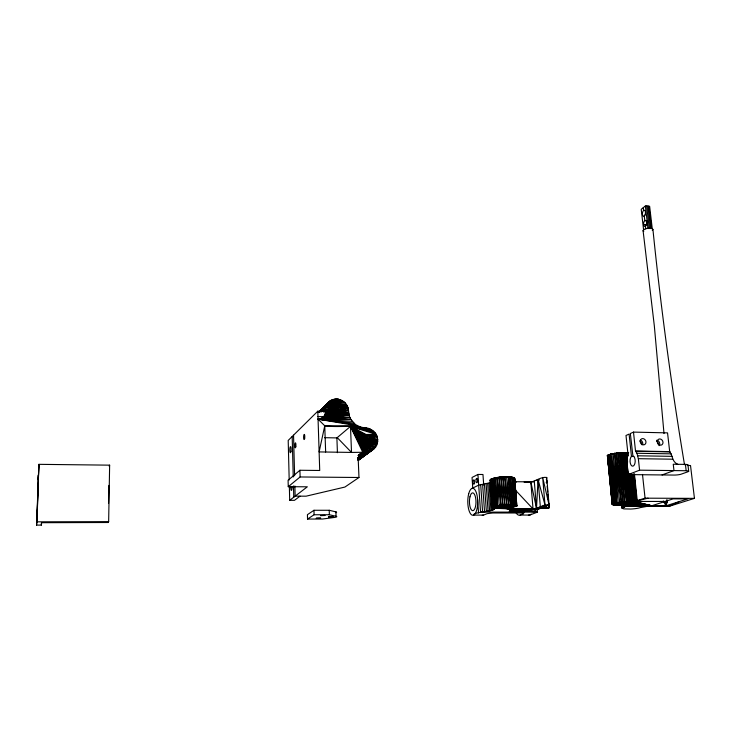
<?xml version="1.0" encoding="UTF-8"?>
<svg xmlns="http://www.w3.org/2000/svg" width="731" height="731" viewBox="0 0 731 731"><rect width="100%" height="100%" fill="white"/><g stroke="black" fill="none" stroke-linecap="round" stroke-linejoin="round"><path stroke-width="1.1" d="M108.553 503.385L108.864 485.384M108.654 521.651L109.632 465.154L38.907 464.34L36.55 525.114L41.329 525.096L41.694 522.692L108.225 522.51L108.654 521.651L36.961 521.833L36.55 525.114M545.554 505.825L545.509 507.716C533.255 506.528 521.34 514.249 509.196 511.252C511.188 509.745 527.261 507.113 524.767 511.563L520.646 512.12M41.329 525.096L41.402 522.839M36.879 522.537L38.816 465.236M36.961 521.833L38.907 464.34M324.5 437.677L336.89 437.915L350.487 426.401L362.878 443.269L374.455 448.368L358.537 460.119L373.029 449.538C379.17 445.499 379.042 435.923 373.678 431.281C359.296 423.267 340.463 428.138 324.756 425.817L318.058 419.165L350.944 419.457L355.449 424.547L361.461 427.525M38.314 477.681C37.93 485.658 38.642 469.201 38.25 477.252M498.917 505.815L499.081 508.018L492.347 507.716L490.236 479.856C497.281 476.265 507.022 475.918 514.633 478.092L516.844 505.916L506.446 507.835L493.471 508.2L509.571 508.895C521.212 503.092 494.832 504.664 492.228 507.442C501.265 511.499 472.528 511.526 473.597 515.117L483.593 515.099L487.01 513.674L492.657 512.988L521.477 512.979L523.698 513.646L520.052 515.063A13.322 5.391 89.3 0 1 516.013 512.678M376.611 445.38L366.542 444.85C372.472 445.06 372.883 435.877 367.41 434.689C356.07 433.611 363.636 448.057 367.821 451.329L373.029 449.538L365.217 444.649L375.661 446.979L371.101 450.314M338.38 416.588C341.185 414.897 343.451 411.27 341.432 408.145C338.307 403.658 331.691 405.586 327.205 403.969L319.292 411.736M319.164 419.064L321.265 418.424L323.833 416.46L349.18 415.309L339.824 415.135L338.197 416.624L340.847 414.34L349.18 415.309C343.954 415.107 332.943 418.717 331.956 410.466C332.194 403.284 342.035 405.577 346.457 404.508C349.71 408.949 347.636 414.989 350.944 419.457L318.058 419.165L357.331 425.808L350.487 426.401L351.52 452.425L362.75 452.279L367.821 451.329L362.878 443.269L371.421 450.433L358.537 460.119M545.737 505.742L545.509 507.716L545.134 505.825M628.377 452.498L614.698 453.321L607.415 455.404L612.331 504.554L624.027 505.651L665.987 505.806L666.718 500.351M517.603 509.589L517.886 511.81L523.524 511.764L520.371 511.572L520.198 509.343L520.371 511.572L524.767 511.563L524.885 510.658M546.395 482.844L546.697 480.596L546.889 482.853M331.691 411.827L338.234 405.668L346.457 404.508C342.675 398.514 333.199 396.997 328.329 402.498C323.943 406.198 327.25 412.421 323.833 416.46L349.921 417.428L321.265 418.424L350.944 419.457L320.242 418.817M687.277 465.492L690.521 465.528L694.45 498.368L669.057 506.345L665.987 505.806L666.827 500.168M546.368 479.691L546.715 477.453C540.2 476.475 535.174 482.277 528.65 482.149M624.027 505.651L651.696 505.788L673.114 498.862L687.789 498.907L665.987 505.806L666.919 500.205M546.349 482.652L546.697 480.596M663.291 500.963L665.987 505.806L667.01 500.196M545.893 505.605L545.509 507.716L545.353 505.852M665.493 501.42L665.987 505.806L667.037 500.397M667.44 500.406L665.987 505.806L667.111 500.315M665.987 505.806L667.12 500.433M357.331 425.808L324.756 425.817L319.118 451.913L351.52 452.425L337.238 437.622M545.92 505.806L545.509 507.716L545.975 505.633M509.845 505.139L509.571 508.895L501.311 508.082L493.471 508.2L500.141 508.063L499.977 505.87L500.141 508.063M643.773 231.471A4.962 1.754 -8 0 1 643.719 229.698A4.962 1.754 -8 0 1 647.958 228.273L652.253 228.629L652.929 229.433L652.299 230.402M612.331 504.554L669.057 506.345L624.685 505.861L625.16 506.62L622.191 508.146L623.762 508.886L630.679 509.041A8.333 1.16 -4.4 0 0 640.064 507.661L647.063 506.355L669.057 506.345L679.592 501.503M612.212 503.412L607.415 455.404L612.185 504.326L651.696 505.788L634.444 501.42L618.134 502.535L612.185 504.326M109.193 466.25L109.632 465.154M521.349 509.187L521.523 511.426L524.767 511.563L525.315 510.457M510.777 504.938L510.878 507.159L509.571 508.895L502.553 508.072L502.288 505.879L502.553 508.072M366.551 453.64L359.917 458.995L373.029 449.538L363.965 444.11L371.421 450.433L357.879 460.32L369.667 451.036L362.878 443.269M321.996 411.553L325.788 407.405L333.327 406.856L326.355 405.614L319.602 411.772M332.687 413.591L339.486 406.217L347.426 406.208L340.573 407.057L333.172 413.965M331.554 412.896L338.234 405.668L347.426 406.208M320.918 411.416L326.355 405.614L335.584 405.595L331.682 409.662M331.764 410.941L336.9 405.458L331.198 410.849M329.754 401.84L331.244 400.259L342.172 400.579L329.69 401.255L318.533 412.211M323.988 411.955L325.56 410.292L332.084 409.132L325.788 407.405L321.055 412.019M319.191 412.046L329.69 401.255L343.789 401.666L328.329 402.498L318.807 411.855M359.341 426.803L350.487 426.401L362.75 452.279L359.652 455.066L358.208 459.068L358.976 477.498L344.904 487.056L306.07 496.185L295.15 496.139L294.876 485.978M498.844 505.815L499.081 508.018L492.767 507.981L497.382 507.826L496.166 507.14L502.617 505.614L515.739 505.24L516.844 505.916L509.571 508.895L503.842 508.018L503.577 505.834M331.225 409.232L334.359 406.07L326.355 405.614L320.032 411.8M319.136 411.763L328.329 402.498L345.233 402.982L327.205 403.969L335.584 405.595L331.527 409.451M318.46 412.275L328.329 402.498M349.18 415.309L337.283 415.756L324.975 414.623L333.592 414.148L325.35 413.591L332.742 413.061L325.569 412.512L332.176 411.8L317.802 411.197L288.197 440.446L289.193 479.984M319.246 412.028L321.64 409.68M326.446 404.965L331.244 400.259M323.166 411.571L325.533 409.278L332.084 409.132M323.979 411.818L325.56 410.292L331.956 410.466L325.633 411.452L331.956 410.466M331.134 409.15L334.359 406.07M633.731 456.427L631.328 456.519A5.163 2.577 89.6 0 0 630.908 464.825A5.163 2.577 89.6 0 0 634.983 463.134A5.163 2.577 89.6 0 0 632.882 455.879L630.35 433.529L633.494 432.103L667.54 432.88L669.697 451.621C672.885 455.788 671.908 461.837 677.774 464.295L685.413 464.404A5.263 0.886 -5.2 0 1 687.496 465.336M332.102 413.134L339.486 406.217M511.663 506.948L509.571 508.895L505.158 507.944L504.746 504.664M334.003 415.025L341.432 408.145L348.111 408.017L341.989 409.397L334.25 415.573M335.374 415.491L341.989 409.397L348.504 409.899L342.209 410.74L335.483 416.158M336.415 416.04L342.209 410.74L348.55 410.904L342.09 412.065L336.845 416.387M337.119 416.597L342.09 412.065L348.705 413.116M338.316 416.305L341.624 413.289L348.751 413.262L342.09 412.065M361.205 441.944L368.662 435.228L376.109 434.342L350.487 426.401L363.709 451.859L358.437 455.943M360.895 440.528L367.41 434.689L376.109 434.342L366.094 434.488L350.487 426.401L364.723 451.548L358.565 456.382M323.87 411.791L325.56 410.292M338.362 416.533L340.847 414.34L348.751 413.262M360.438 439.459L366.094 434.488L360.767 438.673M360.493 438.308L364.787 434.634L350.487 426.401L365.765 451.374L357.834 457.661M338.215 416.186L341.624 413.289M317.802 411.197L319.721 470.481L299.92 470.261L288.096 480.249L288.252 486.691L307.322 486.809L289.695 500.315L289.357 486.764M363.581 435.128L361.854 436.553L363.581 435.128L350.487 426.401L363.481 427.918M288.252 486.691L300.112 476.968L358.976 477.498M357.797 459.525L367.821 451.329L350.487 426.401L370.471 429.124L363.627 427.955L368.671 428.457L364.924 428.046M366.039 445.371L371.284 441.095L377.717 439.879L371.156 438.417L362.768 443.927M643.645 230.356L641.224 209.313L645.363 205.987L649.64 206.361L652.253 228.629M332.669 415.135L341.432 408.145M512.276 506.738L509.571 508.895L506.446 507.835L506.044 504.554M357.952 458.346L366.825 451.319L350.487 426.401L372.152 430.075M360.365 438.125L364.787 434.634M361.178 439.569L367.41 434.689M646.633 222.224L647.209 221.767L645.363 205.987M360.621 441.497L368.662 435.228L376.931 436.105L370.599 437.156L362.055 442.794M361.681 442.319L369.749 436.069L376.931 436.105M362.521 443.379L370.599 437.156L377.479 437.97L371.156 438.417L363.965 443.918M650.892 222.58L651.485 222.123M365.089 444.549L371.394 439.76L377.717 439.879M365.875 445.188L371.284 441.095L377.653 441.789L370.069 443.397L368.25 444.704M366.332 445.727L370.827 442.337L377.653 441.789M370.069 443.397L368.269 444.759L370.069 443.397L377.278 443.635L367.848 444.704M300.012 496.157L294.474 500.333L289.695 500.315M358.327 455.477L361.854 452.827L358.327 455.45M358.4 455.797L363.709 451.859M358.51 456.153L364.723 451.548M358.373 455.44L361.032 453.476M358.647 456.637L365.765 451.374M357.898 457.898L366.825 451.319M357.98 458.565L367.821 451.329M357.989 459.589L369.667 451.036M361.077 457.643L363.755 455.788M365.537 454.554L374.455 448.368M365.92 444.704L371.284 441.095M313.964 510.275L307.422 514.67L307.541 519.056L322.508 519.028L334.067 517.493A5.546 0.822 -2.4 0 0 336.059 516.287L335.904 511.874L329.224 510.275L313.964 510.275L314.102 514.752L307.541 519.056M372.929 448.807L375.661 446.979L365.217 444.649M364.084 444.594L371.394 439.76M483.721 485.183L482.963 474.501L477.937 474.446L472.043 477.462L472.765 488.034M471.787 488.509L478.677 485.146L491.077 482.506M338.599 415.61L339.824 415.135M522.574 511.252L522.473 508.995L522.574 511.252C531.501 511.901 539.999 507.113 549.018 507.716L548.634 503.193M546.715 477.453L549.072 504.966L541.991 507.707L536.508 508.264L530.816 481.848L524.118 482.113M628.176 474.583L639.579 470.17L686.162 470.727A5.272 0.859 -5.1 0 1 687.935 471.76L681.182 474.163A5.208 0.841 -5.1 0 1 674.083 475.068L628.176 474.583L626.869 460.292L627.975 454.198L626.001 435.484L629.099 434.086L631.465 456.391M534.27 481.135L536.508 508.264L538.866 508.913A19.499 2.805 -3.9 0 0 537.477 512.12L529.792 515.053L520.052 515.063M548.561 504.399L549.018 507.716L547.665 508.228L536.508 508.264L538.053 479.463L539.46 480.048M662.067 474.94L673.982 470.581L673.251 464.24L677.774 464.295M631.493 473.542L634.444 501.42L645.062 498.177L694.45 498.368M523.497 511.06L523.387 508.803L523.497 511.06L524.767 511.563L533.027 508.913L538.866 508.913M633.85 474.172L636.701 500.982L648.068 498.186M549.072 504.966L544.997 504.957L538.053 479.463L540.337 506.775L549.072 504.966L542.667 477.416L544.997 504.957L536.508 508.264L549.018 507.716L548.506 504.5M525.571 510.064L533.027 508.913L530.816 481.848L526.311 482.067M525.397 509.891L533.027 508.913L515.227 489.916M503.723 477.535L497.153 477.544L499.209 505.377L508.721 504.71L504.728 476.895L508.365 476.886L512.129 504.783L515.739 505.24L514.258 477.791L516.415 505.468L510.996 505.514L516.799 505.733L514.688 478.302L516.415 505.468L507.826 505.359M528.833 482.067L530.816 481.848L526.704 482.113M512.915 506.318L516.844 505.916L511.764 505.624M525.022 509.735L533.027 508.913L509.571 508.895L507.698 507.698L507.296 504.417M527.627 482.122L530.816 481.848M524.465 509.598L533.027 508.913L509.571 508.895L508.867 507.533L506.601 476.859L510.503 504.719L512.129 504.783L509.991 476.968L504.728 476.895L506.839 504.746L512.129 504.783L504.893 504.838L500.854 477.124L502.974 477.115M369.054 444.201L377.278 443.635M501.841 477.727L503.166 477.645L497.153 477.544L497.528 505.624L501.356 505.751L496.02 505.907L493.982 478.129L497.162 478.047M523.725 509.489L533.027 508.913L522.829 509.416M342.172 400.579L332.961 399.555L338.554 399.254L334.78 399.144M496.166 507.14L492.42 507.14L490.419 479.518L492.228 507.442L496.175 507.341L492.42 507.14L490.894 479.161L492.904 506.83L496.778 506.72L493.681 506.51L492.703 478.467L497.025 478.229M323.833 416.46L337.283 415.756L324.473 415.583M492.703 478.467L494.723 506.199L500.168 505.916L496.02 505.907L495.481 477.827L497.528 505.624L502.617 505.614M492.42 507.14L496.376 506.93L492.904 506.83L491.168 479.033L492.959 479.052M512.934 506.117L516.844 505.916L512.742 505.934M490.839 485.74L490.236 479.856L492.347 507.716L496.376 507.524L492.228 507.442M493.507 478.823L491.661 478.814L493.681 506.51L498.158 506.3L494.723 506.199L493.982 478.129L497.08 478.165M623.123 505.487L651.696 505.788L627.874 501.932L624.676 501.959L617.969 452.992L619.724 453.649M500.963 477.699L503.166 477.645M494.723 506.199L499.099 506.099M493.79 478.44L497.043 478.376M503.924 505.496L497.528 505.624L515.739 505.24L513.582 477.517L510.211 477.471M322.216 417.894L349.921 417.428L323.075 417.237M629.144 473.862L632.617 501.658L651.696 505.788L615.365 503.01L610.412 454.106L612.651 454.079L610.412 454.106L614.25 503.275L651.696 505.788L633.549 501.548L630.085 473.752M510.211 477.553L513.582 477.517L510.293 477.526M492.347 507.716L496.788 507.68M492.767 507.981L498.158 507.935L497.994 505.733M505.158 507.944L502.791 476.977L509.991 476.968L513.573 504.893L502.946 504.975L498.962 477.316L503.513 477.306L498.962 477.316L501.037 505.158L516.415 505.468M510.348 477.288L512.632 477.288L515.739 505.24M625.261 506.345L669.057 506.345M493.681 506.51L497.382 506.501M620.665 505.258L651.696 505.788L624.676 501.959L619.605 452.909L622.775 452.909L627.911 501.932L651.696 505.788L621.99 505.349M499.209 505.377L506.565 505.368M477.937 474.446L480.559 512.129L520.783 512.111L514.14 511.956L513.738 508.602M510.622 512.129L537.477 512.12L537.203 508.803M314.102 514.752L329.37 514.743L336.059 516.287M665.055 501.466L634.444 501.42L632.059 474.565M491.168 479.033L493.178 506.711L496.778 506.72M548.122 504.792L549.018 507.716L541.991 507.707L540.337 506.775M514.935 508.593L515.346 511.938L522.19 511.947L517.886 511.81L517.712 509.58M617.512 505.185L614.332 505.048L651.696 505.788L631.648 501.749L625.544 452.818L630.679 501.822L651.696 505.788L615.447 505.139L619.166 505.194M509.416 477.242L512.632 477.288L514.779 505.048L501.037 505.158L497.153 477.544L503.577 477.581M497.153 477.544L503.421 477.59M626.257 501.914L627.874 501.932L622.775 452.909L621.167 452.873L626.257 501.914L619.605 452.909M504.893 504.838L513.573 504.893L511.426 477.105L514.779 505.048L502.946 504.975L500.854 477.124L503.001 477.151M514.149 481.711L533.712 481.875M516.607 511.892L516.433 509.662L516.607 511.892L522.19 511.947M518.873 509.489L519.147 511.709L523.524 511.764M627.554 462.76L626.504 452.736L628.715 452.763M633.494 432.103L635.513 451.027L636.957 453.266L638.346 458.684L672.666 459.205M635.787 451.283L669.98 451.877M636.957 453.266L671.204 453.841M613.419 504.92L651.696 505.788L628.77 501.914L623.662 452.9L629.711 501.877L651.696 505.788L612.697 503.814L608.439 454.746L610.394 454.783M637.825 455.797L672.118 456.345M635.513 451.027L669.697 451.621M610.412 454.106L612.633 454.152M317.976 416.569L323.595 416.707M612.752 504.746L651.696 505.788L623.022 502.051L616.324 453.129L618.198 453.54M327.205 403.969L346.457 404.508M332.961 399.555L340.408 399.775M334.688 414.998L324.975 414.623L335.949 415.546M514.121 481.994L516.342 482.113M608.439 454.746L613.355 503.549L651.696 505.788L621.35 502.179L614.698 453.321L616.927 453.613M355.449 424.547L318.058 419.165L352.223 421.339M536.152 480.304L537.934 480.422M325.788 407.405L332.55 407.907M643.618 224.554A3.034 1.508 -82.9 0 0 646.158 225.212A3.034 1.508 -82.9 0 0 645.601 220.396A3.034 1.508 -82.9 0 0 643.618 224.554L646.807 224.81M646.926 220.78L644.797 220.607L644.267 216.011M615.365 503.01L611.701 453.814L616.672 502.764L651.696 505.788L612.304 504.079L607.799 455.084L612.697 503.814M618.134 502.535L651.696 505.788L619.705 502.343L614.698 453.321L618.134 502.535L613.145 453.549L616.672 502.764M527.453 511.06L537.477 512.12M318.058 419.165L353.731 423.048M340.573 407.057L348.111 408.017M361.452 440.912L350.487 426.401L373.678 431.281M618.298 453.585L616.324 453.129L621.35 502.179M361.224 439.569L350.487 426.401L375.012 432.715M619.989 453.768L617.969 452.992L623.022 502.051M607.306 455.715L607.872 456.254M361.342 438.225L350.487 426.401L362.558 435.932M350.487 426.401L361.799 436.983M524.273 510.859L524.145 508.612L524.767 511.563M547.967 504.591L549.018 507.716M684.508 464.733C671.561 386.644 660.888 308.18 652.929 229.433M502.791 476.977L506.839 504.746M643.088 230.676L654.327 325.88L664.004 433.547M626.504 452.736L627.609 461.626M630.679 501.822L624.585 452.873L629.711 501.877M622.812 452.909L628.77 501.914M627.874 501.932L621.944 452.882L627.043 501.923L621.167 452.873M687.944 464.962L688.693 471.267M685.413 464.404L686.162 470.727M648.854 206.078L651.467 228.355M647.83 205.914L650.435 228.2M646.643 205.886L649.238 228.173M643.298 207.659L643.627 210.473M501.055 505.889L501.311 508.082L501.146 505.889M647.209 221.767L647.958 228.273M645.446 226.171L645.765 228.949M512.751 509.699L513.007 511.938L512.833 509.708M511.737 509.653L511.983 511.892L511.81 509.662M642.494 474.428L645.062 498.177M638.346 458.684L639.579 470.17M622.099 505.167L622.465 508.575M607.461 455.998L608.567 466.204M608.813 468.47L609.307 473.003M609.544 475.269L610.038 479.81M610.284 482.076L610.778 486.608M611.025 488.875L611.518 493.416M611.884 496.815L612.258 500.214M634.417 473.99L637.268 500.817M633.192 474.346L636.034 501.137L633.549 474.245M632.443 474.51L635.276 501.283L632.845 474.41M630.606 473.679L633.549 501.548L631.109 473.597M629.683 473.798L632.617 501.658M628.724 473.898L631.648 501.749M623.488 505.121L623.726 507.387L623.516 505.158M623.132 505.24L623.369 507.506L623.159 505.285M621.843 504.755L622.2 508.374M614.25 503.275L609.316 454.426L613.355 503.549M497.93 505.724L498.158 507.935M608.329 460.768L608.558 463.025M609.691 474.3L610.029 477.681M610.486 482.195L610.705 484.452M611.162 488.957L611.5 492.347M611.957 496.852L612.185 499.109L612.066 496.888M621.862 504.81L622.191 508.146M510.128 509.461L510.339 511.709L510.174 509.47M634.152 474.063L636.701 500.982M624.046 504.957L624.247 507.186M547.181 486.243L547.665 491.899M547.857 494.156L548.341 499.803M491.031 487.97L491.607 494.64M491.899 497.975L492.283 502.416M518.973 509.48L519.147 511.709M515.09 508.593L515.346 511.938M513.875 508.612L514.14 511.956M510.713 504.957L510.878 507.159M508.365 476.886L510.503 504.719M509.772 505.158L509.936 507.351M507.451 504.399L507.698 507.698L507.588 504.381M506.199 504.536L506.446 507.835M503.677 505.825L503.842 508.018M493.599 507.122L493.763 509.397M492.886 507.478L493.05 509.745M491.333 488.18L491.57 491.479M492.045 498.076L492.365 502.48M490.145 482.899L492.109 510.092M489.002 483.282L490.958 510.439M487.659 483.648L489.606 510.768M486.133 484.004L488.07 511.088M484.452 484.333L486.371 511.38M482.634 484.635L484.543 511.654M480.706 484.909L482.597 511.91M477.617 499.511L478.549 512.988M491.661 478.814L493.178 506.711M521.431 509.178L521.523 511.426M508.749 504.216L508.867 507.533M520.289 509.333L520.371 511.572M336.89 437.915L337.43 452.708M329.224 510.275L329.37 514.743M324.756 425.817L325.642 452.014M299.92 470.261L300.112 476.968M293.542 435.164L294.611 475.817M292.181 436.508L293.241 476.968M293.469 485.96L293.771 497.199M494.439 508.392A18.759 2.787 -3.4 0 1 480.559 512.129M640.31 440.08A3.235 2.75 61.6 0 1 642.54 444.704M656.539 440.309A3.226 2.714 61.8 0 1 659.353 442.282A3.226 2.714 61.8 0 1 659.124 445.663M656.694 441.296A3.216 2.714 61.8 0 1 658.403 444.823M639.927 441.067A3.226 2.741 61.6 0 1 641.352 443.077L641.489 443.891A3.226 2.741 61.6 0 1 641.434 444.686M335.904 511.874A5.537 0.85 -2.3 0 1 335.922 512.714M483.593 515.099A13.45 5.053 89.5 0 1 482.268 515.191M531.163 514.067A13.286 5.482 89.2 0 1 528.358 515.145M292.098 486.791A3.079 0.676 -89.2 0 1 291.331 490.41A3.079 0.676 -89.2 0 1 290.801 486.298M36.97 515.382L36.97 515.922L37.19 510.165L36.97 515.382M316.285 518.252L320.635 518.151L316.285 518.252M320.47 515.565L324.875 515.474L320.47 515.565M328.594 516.899C333.884 518.535 336.388 515.355 328.594 516.899M360.292 454.225L358.574 455.55L360.292 454.225M362.75 452.279L358.354 455.641L362.75 452.279M627.865 455.961L627.454 452.626L627.801 455.97M624.21 507.204L623.982 504.984L624.21 507.204M622.958 507.643L622.611 504.244L622.958 507.643M622.447 507.899L622.099 504.5L622.447 507.899M511.088 511.81L510.85 509.571L511.088 511.81M657.324 441.204A3.235 2.732 61.7 0 0 661.226 445.106A3.235 2.732 61.7 0 0 661.893 439.888A3.235 2.732 61.7 0 0 657.324 441.204M640.246 440.857A3.253 2.76 61.5 0 0 644.166 444.777A3.253 2.76 61.5 0 0 644.87 439.532A3.253 2.76 61.5 0 0 640.246 440.857M644.98 215.042A3.034 1.489 -82.8 0 0 644.413 210.245A3.034 1.489 -82.8 0 0 642.458 214.43A3.034 1.489 -82.8 0 0 644.98 215.042M468.69 493.836A13.487 4.953 89.6 0 0 472.299 515.2A13.487 4.953 89.6 0 0 477.242 496.322A13.487 4.953 89.6 0 0 468.69 493.836M473.213 480.788A2.156 0.795 90 0 0 473.798 484.16A2.156 0.795 90 0 0 474.583 481.089A2.156 0.795 90 0 0 473.213 480.788M476.155 479.308A2.166 0.804 90 0 0 476.758 482.698A2.166 0.804 90 0 0 477.544 479.6A2.166 0.804 90 0 0 476.155 479.308M469.96 496.833A8.9 3.271 89.6 0 0 472.555 510.658A8.9 3.271 89.6 0 0 475.625 497.838A8.9 3.271 89.6 0 0 469.96 496.833M304.663 438.335A2.558 0.585 -88.6 0 0 304.279 434.415A2.558 0.585 -88.6 0 0 303.648 438.161A2.558 0.585 -88.6 0 0 304.663 438.335M295.799 446.659A2.476 0.557 -88.7 0 0 295.434 442.849A2.476 0.557 -88.7 0 0 294.84 446.458A2.476 0.557 -88.7 0 0 295.799 446.659M290.993 451.319A3.043 0.667 -88.7 0 0 290.563 446.623A3.043 0.667 -88.7 0 0 289.841 451.054A3.043 0.667 -88.7 0 0 290.993 451.319"/></g></svg>
